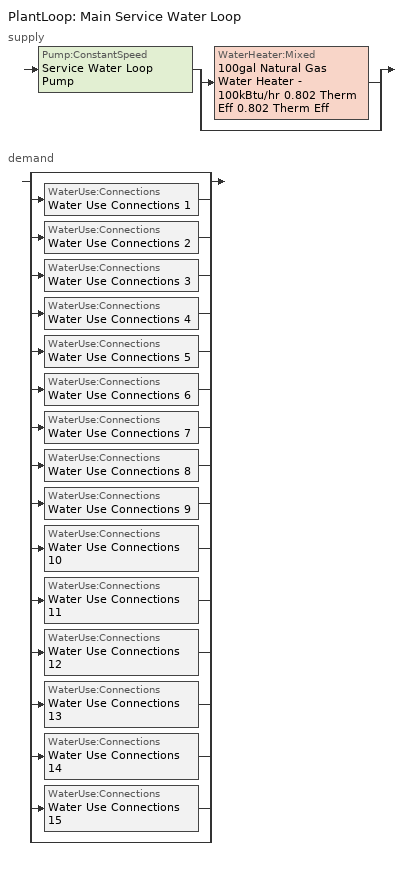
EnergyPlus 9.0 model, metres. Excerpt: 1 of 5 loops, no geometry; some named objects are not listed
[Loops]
PlantLoop 'Main Service Water Loop'
 supply: Pump:ConstantSpeed 'Service Water Loop Pump' > split
  | WaterHeater:Mixed '100gal Natural Gas Water Heater - 100kBtu/hr 0.802 Therm Eff 0.802 Therm Eff'
  | bypass
 demand: split
  | bypass
  | WaterUse:Connections 'Water Use Connections 1'
  | WaterUse:Connections 'Water Use Connections 2'
  | WaterUse:Connections 'Water Use Connections 3'
  | WaterUse:Connections 'Water Use Connections 4'
  | WaterUse:Connections 'Water Use Connections 5'
  | WaterUse:Connections 'Water Use Connections 6'
  | WaterUse:Connections 'Water Use Connections 7'
  | WaterUse:Connections 'Water Use Connections 8'
  | WaterUse:Connections 'Water Use Connections 9'
  | WaterUse:Connections 'Water Use Connections 10'
  | WaterUse:Connections 'Water Use Connections 11'
  | WaterUse:Connections 'Water Use Connections 12'
  | WaterUse:Connections 'Water Use Connections 13'
  | WaterUse:Connections 'Water Use Connections 14'
  | WaterUse:Connections 'Water Use Connections 15'
  | bypass
[PlantLoop]
Main Service Water Loop: Fluid Type=Water; Plant Equipment Operation Scheme=Main Service Water Loop Operation Schemes; Maximum Loop Temperature {C}=60; Minimum Loop Temperature {C}=10; Maximum Loop Flow Rate {m3/s}=Autosize; Minimum Loop Flow Rate {m3/s}=0; Plant Loop Volume {m3}=Autocalculate; Load Distribution Scheme=Optimal; Plant Loop Demand Calculation Scheme=SingleSetpoint
[Sizing:Plant]
Main Service Water Loop: Loop Type=Heating; Design Loop Exit Temperature {C}=60; Loop Design Temperature Difference {deltaC}=5; Sizing Option=NonCoincident; Zone Timesteps in Averaging Window=1; Coincident Sizing Factor Mode=None
[Pump:ConstantSpeed]
Service Water Loop Pump: Design Flow Rate {m3/s}=Autosize; Design Pump Head {Pa}=164431; Design Power Consumption {W}=Autosize; Motor Efficiency=0.7; Fraction of Motor Inefficiencies to Fluid Stream=0; Pump Control Type=Intermittent; Design Power Sizing Method=PowerPerFlowPerPressure; Design Electric Power per Unit Flow Rate {W/(m3/s)}=348701.1; Design Shaft Power per Unit Flow Rate per Unit Head=1.28205
[SetpointManager:Scheduled]
Service hot water setpoint manager: Control Variable=Temperature; Schedule=Service Water Loop Temp - 140F; Setpoint Node or NodeList=Main Service Water Loop Supply Outlet Node
[PlantEquipmentOperationSchemes]
Main Service Water Loop Operation Schemes: Control Scheme Object Type 1=PlantEquipmentOperation:HeatingLoad; Control Scheme Name 1=Main Service Water Loop Heating Operation Scheme; Control Scheme Schedule Name 1=Always On Discrete
[PlantEquipmentList]
Main Service Water Loop Heating Equipment List: WaterHeater:Mixed, 100gal Natural Gas Water Heater - 100kBtu/hr 0.802 Therm Eff 0.802 Therm Eff
[PlantEquipmentOperation:HeatingLoad]
Main Service Water Loop Heating Operation Scheme: Load Range Lower Limit 1 {W}=0; Load Range Upper Limit 1 {W}=1000000000; Range Equipment List Name 1=Main Service Water Loop Heating Equipment List
[WaterHeater:Mixed]
100gal Natural Gas Water Heater - 100kBtu/hr 0.802 Therm Eff 0.802 Therm Eff: Tank Volume {m3}=0.378541; Setpoint Temperature Schedule=Service Water Loop Temp - 140F; Deadband Temperature Difference {deltaC}=2; Maximum Temperature Limit {C}=82.2222; Heater Control Type=Cycle; Heater Maximum Capacity {W}=29307.1; Heater Ignition Minimum Flow Rate {m3/s}=0; Heater Ignition Delay {s}=0; Heater Fuel Type=NaturalGas; Heater Thermal Efficiency=0.802329; Off Cycle Parasitic Fuel Consumption Rate {W}=1276.95; Off Cycle Parasitic Fuel Type=NaturalGas; Off Cycle Parasitic Heat Fraction to Tank=0.8; On Cycle Parasitic Fuel Consumption Rate {W}=1276.95; On Cycle Parasitic Fuel Type=NaturalGas; On Cycle Parasitic Heat Fraction to Tank=0; Ambient Temperature Indicator=Zone; Ambient Temperature Zone=Core_bottom ZN; Off Cycle Loss Coefficient to Ambient Temperature {W/K}=1.75535; Off Cycle Loss Fraction to Zone=1; On Cycle Loss Coefficient to Ambient Temperature {W/K}=1.75535; On Cycle Loss Fraction to Zone=1; Use Side Effectiveness=1; Source Side Effectiveness=1; Use Side Design Flow Rate {m3/s}=Autosize; Source Side Design Flow Rate {m3/s}=Autosize; Indirect Water Heating Recovery Time {hr}=1.5; Source Side Flow Control Mode=IndirectHeatPrimarySetpoint
[WaterUse:Connections]
Name | Water Use Equipment Name 1
Water Use Connections 1 | Core_bottom Service Water Use 0.17gal/min
Water Use Connections 2 | Core_mid Service Water Use 0.17gal/min
Water Use Connections 3 | Core_top Service Water Use 0.17gal/min
Water Use Connections 4 | Perimeter_bot_zn_1 Service Water Use 0.04gal/min
Water Use Connections 5 | Perimeter_bot_zn_2 Service Water Use 0.02gal/min
Water Use Connections 6 | Perimeter_bot_zn_3 Service Water Use 0.04gal/min
Water Use Connections 7 | Perimeter_bot_zn_4 Service Water Use 0.02gal/min
Water Use Connections 8 | Perimeter_mid_zn_1 Service Water Use 0.04gal/min
Water Use Connections 9 | Perimeter_mid_zn_2 Service Water Use 0.02gal/min
Water Use Connections 10 | Perimeter_mid_zn_3 Service Water Use 0.04gal/min
Water Use Connections 11 | Perimeter_mid_zn_4 Service Water Use 0.02gal/min
Water Use Connections 12 | Perimeter_top_zn_1 Service Water Use 0.04gal/min
Water Use Connections 13 | Perimeter_top_zn_2 Service Water Use 0.02gal/min
Water Use Connections 14 | Perimeter_top_zn_3 Service Water Use 0.04gal/min
Water Use Connections 15 | Perimeter_top_zn_4 Service Water Use 0.02gal/min
[WaterUse:Equipment] Flow Rate Fraction Schedule=OfficeMedium BLDG_SWH_SCH; Target Temperature Schedule=Mixed Water At Faucet Temp - 110F; Sensible Fraction Schedule=Fraction Sensible - 0.2; Latent Fraction Schedule=Fraction Latent - 0.05
Name | Peak Flow Rate {m3/s}
Core_bottom Service Water Use 0.17gal/min; Core_mid Service Water Use 0.17gal/min; Core_top Service Water Use 0.17gal/min | 1.05864e-05
Perimeter_bot_zn_1 Service Water Use 0.04gal/min; Perimeter_bot_zn_3 Service Water Use 0.04gal/min; Perimeter_mid_zn_1 Service Water Use 0.04gal/min; Perimeter_mid_zn_3 Service Water Use 0.04gal/min; Perimeter_top_zn_1 Service Water Use 0.04gal/min; Perimeter_top_zn_3 Service Water Use 0.04gal/min | 2.23171e-06
Perimeter_bot_zn_2 Service Water Use 0.02gal/min; Perimeter_mid_zn_2 Service Water Use 0.02gal/min; Perimeter_top_zn_2 Service Water Use 0.02gal/min | 1.41286e-06
Perimeter_bot_zn_4 Service Water Use 0.02gal/min; Perimeter_mid_zn_4 Service Water Use 0.02gal/min; Perimeter_top_zn_4 Service Water Use 0.02gal/min | 1.41277e-06
[Schedule:Day:Interval]
Fraction Latent - 0.05 Default: No, 24:00, 0.05
Fraction Sensible - 0.2 Default: No, 24:00, 0.2
Mixed Water At Faucet Temp - 110F Default: No, 24:00, 43.3
OfficeMedium BLDG_SWH_SCH Default: No, 06:00, 0, 11:00, 0.04, 13:00, 0.06, 14:00, 0.09, 15:00, 0.06, 18:00, 0.04, 24:00, 0
OfficeMedium BLDG_SWH_SCH SmrDsn|Wkdy Day; OfficeMedium BLDG_SWH_SCH Summer Design Day: No, 06:00, 0, 07:00, 0.07, 08:00, 0.19, 09:00, 0.35, 10:00, 0.38, 11:00, 0.39, 12:00, 0.47, 13:00, 0.57, 14:00, 0.54, 15:00, 0.34, 16:00, 0.33, 17:00, 0.44, 18:00, 0.26, 19:00, 0.21, 20:00, 0.15, 21:00, 0.17, 22:00, 0.08, 24:00, 0.05
OfficeMedium BLDG_SWH_SCH Winter Design Day; OfficeMedium BLDG_SWH_SCH WntrDsn|Sat Day: No, 06:00, 0, 07:00, 0.07, 08:00, 0.11, 09:00, 0.15, 10:00, 0.21, 11:00, 0.19, 12:00, 0.23, 13:00, 0.2, 14:00, 0.19, 15:00, 0.15, 16:00, 0.13, 17:00, 0.14, 19:00, 0.07, 24:00, 0
Service Water Loop Temp - 140F Default: No, 24:00, 60
[Schedule:Week:Daily]
Fraction Latent - 0.05 Week Rule - Jan1-Dec31: Fraction Latent - 0.05 Default, Fraction Latent - 0.05 Default, Fraction Latent - 0.05 Default, Fraction Latent - 0.05 Default, Fraction Latent - 0.05 Default, Fraction Latent - 0.05 Default, Fraction Latent - 0.05 Default, Fraction Latent - 0.05 Default, Fraction Latent - 0.05 Default, Fraction Latent - 0.05 Default, Fraction Latent - 0.05 Default, Fraction Latent - 0.05 Default
Fraction Sensible - 0.2 Week Rule - Jan1-Dec31: Fraction Sensible - 0.2 Default, Fraction Sensible - 0.2 Default, Fraction Sensible - 0.2 Default, Fraction Sensible - 0.2 Default, Fraction Sensible - 0.2 Default, Fraction Sensible - 0.2 Default, Fraction Sensible - 0.2 Default, Fraction Sensible - 0.2 Default, Fraction Sensible - 0.2 Default, Fraction Sensible - 0.2 Default, Fraction Sensible - 0.2 Default, Fraction Sensible - 0.2 Default
Mixed Water At Faucet Temp - 110F Week Rule - Jan1-Dec31: Mixed Water At Faucet Temp - 110F Default, Mixed Water At Faucet Temp - 110F Default, Mixed Water At Faucet Temp - 110F Default, Mixed Water At Faucet Temp - 110F Default, Mixed Water At Faucet Temp - 110F Default, Mixed Water At Faucet Temp - 110F Default, Mixed Water At Faucet Temp - 110F Default, Mixed Water At Faucet Temp - 110F Default, Mixed Water At Faucet Temp - 110F Default, Mixed Water At Faucet Temp - 110F Default, Mixed Water At Faucet Temp - 110F Default, Mixed Water At Faucet Temp - 110F Default
OfficeMedium BLDG_SWH_SCH Week Rule - Jan1-Dec31: OfficeMedium BLDG_SWH_SCH Default, OfficeMedium BLDG_SWH_SCH SmrDsn|Wkdy Day, OfficeMedium BLDG_SWH_SCH SmrDsn|Wkdy Day, OfficeMedium BLDG_SWH_SCH SmrDsn|Wkdy Day, OfficeMedium BLDG_SWH_SCH SmrDsn|Wkdy Day, OfficeMedium BLDG_SWH_SCH SmrDsn|Wkdy Day, OfficeMedium BLDG_SWH_SCH WntrDsn|Sat Day, OfficeMedium BLDG_SWH_SCH Default, OfficeMedium BLDG_SWH_SCH Summer Design Day, OfficeMedium BLDG_SWH_SCH Winter Design Day, OfficeMedium BLDG_SWH_SCH Default, OfficeMedium BLDG_SWH_SCH Default
Service Water Loop Temp - 140F Week Rule - Jan1-Dec31: Service Water Loop Temp - 140F Default, Service Water Loop Temp - 140F Default, Service Water Loop Temp - 140F Default, Service Water Loop Temp - 140F Default, Service Water Loop Temp - 140F Default, Service Water Loop Temp - 140F Default, Service Water Loop Temp - 140F Default, Service Water Loop Temp - 140F Default, Service Water Loop Temp - 140F Default, Service Water Loop Temp - 140F Default, Service Water Loop Temp - 140F Default, Service Water Loop Temp - 140F Default
[Schedule:Year]
Fraction Latent - 0.05: Fraction Latent - 0.05 Week Rule - Jan1-Dec31, 1, 1, 12, 31
Fraction Sensible - 0.2: Fraction Sensible - 0.2 Week Rule - Jan1-Dec31, 1, 1, 12, 31
Mixed Water At Faucet Temp - 110F: Mixed Water At Faucet Temp - 110F Week Rule - Jan1-Dec31, 1, 1, 12, 31
OfficeMedium BLDG_SWH_SCH: OfficeMedium BLDG_SWH_SCH Week Rule - Jan1-Dec31, 1, 1, 12, 31
Service Water Loop Temp - 140F: Service Water Loop Temp - 140F Week Rule - Jan1-Dec31, 1, 1, 12, 31
[Schedule:Constant]
Always On Discrete: Hourly Value=1
